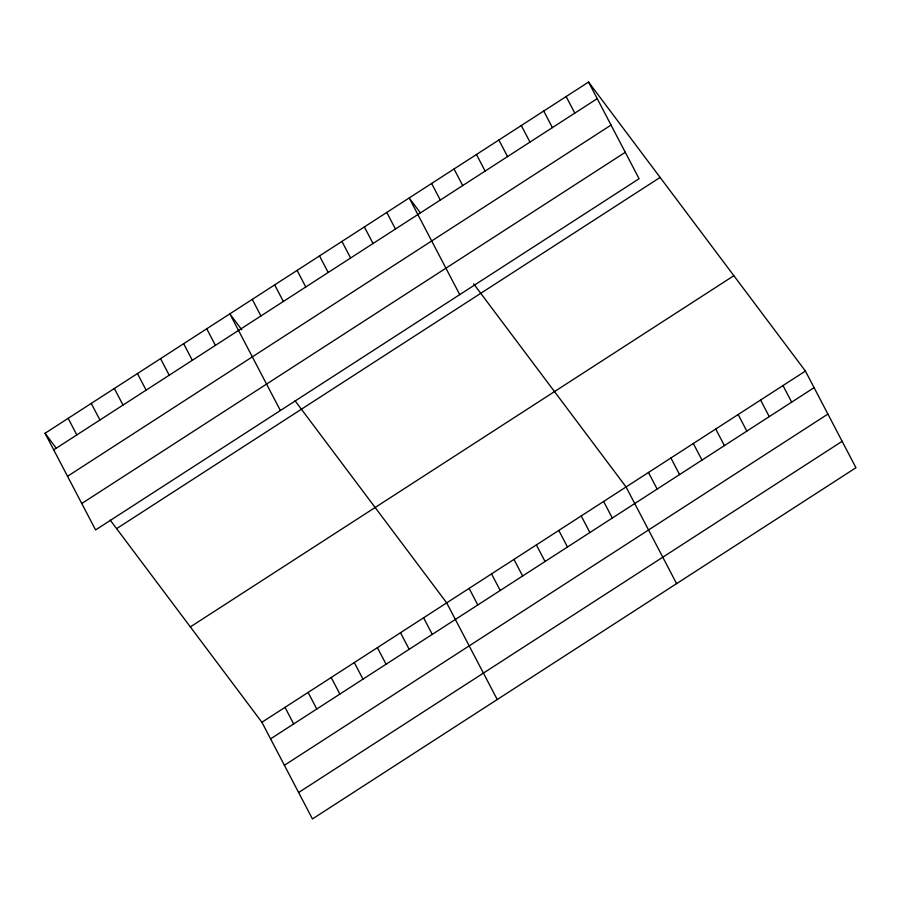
<?xml version="1.0" encoding="UTF-8"?>
<svg xmlns="http://www.w3.org/2000/svg" width="901" height="901" viewBox="0 0 901 901"><rect width="100%" height="100%" fill="white"/><g stroke="black" fill="none" stroke-linecap="round" stroke-linejoin="round"><path stroke-width="1.35" d="M588.556 82.059L639.091 178.725L95.585 529.934L45.05 433.268L588.556 82.059L805.415 371.066L855.95 467.732L312.444 818.941L261.909 722.275L110.249 520.159M53.722 449.847L597.228 98.637M67.53 476.28L611.047 125.07M81.766 503.501L625.283 152.292M116.612 528.639L660.118 177.429M190.348 626.905L733.853 275.695M261.909 722.275L805.415 371.066M270.57 738.865L814.087 387.655M284.389 765.287L827.895 414.077M298.625 792.52L842.131 441.31M420.328 212.794L409.2 197.95L459.735 294.616M473.611 283.792L626.06 486.968L676.595 583.634M241.772 329.755L229.845 313.852L280.38 410.518M295.044 400.754L446.693 602.87L497.239 699.536M45.05 433.268L56.177 448.101M782.992 385.56L791.664 402.139M760.579 400.044L769.24 416.622M738.156 414.528L746.828 431.117M566.143 96.542L574.804 113.132M715.732 429.022L724.404 445.601M543.72 111.026L552.392 127.615M693.32 443.506L701.98 460.084M521.296 125.521L529.968 142.099M670.896 457.99L679.568 474.579M498.884 140.004L507.545 156.594M648.472 472.484L657.144 489.063M476.46 154.488L485.132 171.077M454.036 168.983L462.709 185.561M603.636 501.452L612.308 518.041M431.624 183.466L440.285 200.056M581.213 515.946L589.885 532.525M558.8 530.43L567.472 547.008M386.777 212.445L395.449 229.023M536.377 544.914L545.049 561.503M364.364 226.928L373.037 243.518M513.953 559.408L522.625 575.987M341.941 241.423L350.613 258.001M491.541 573.892L500.213 590.47M319.517 255.907L328.189 272.485M469.117 588.376L477.789 604.965M297.105 270.39L305.777 286.98M274.681 284.885L283.353 301.463M423.605 617.793L432.266 634.383M252.257 299.369L260.93 315.947M400.506 632.716L409.167 649.306M377.406 647.65L386.067 664.228M206.746 328.786L215.418 345.365M354.307 662.573L362.968 679.151M183.646 343.709L192.318 360.287M331.208 677.496L339.868 694.085M160.547 358.632L169.219 375.221M308.108 692.43L316.769 709.008M137.448 373.566L146.12 390.144M285.009 707.353L293.67 723.931M114.348 388.489L123.02 405.067M91.249 403.411L99.921 420.001M68.149 418.346L76.822 434.924"/></g></svg>
